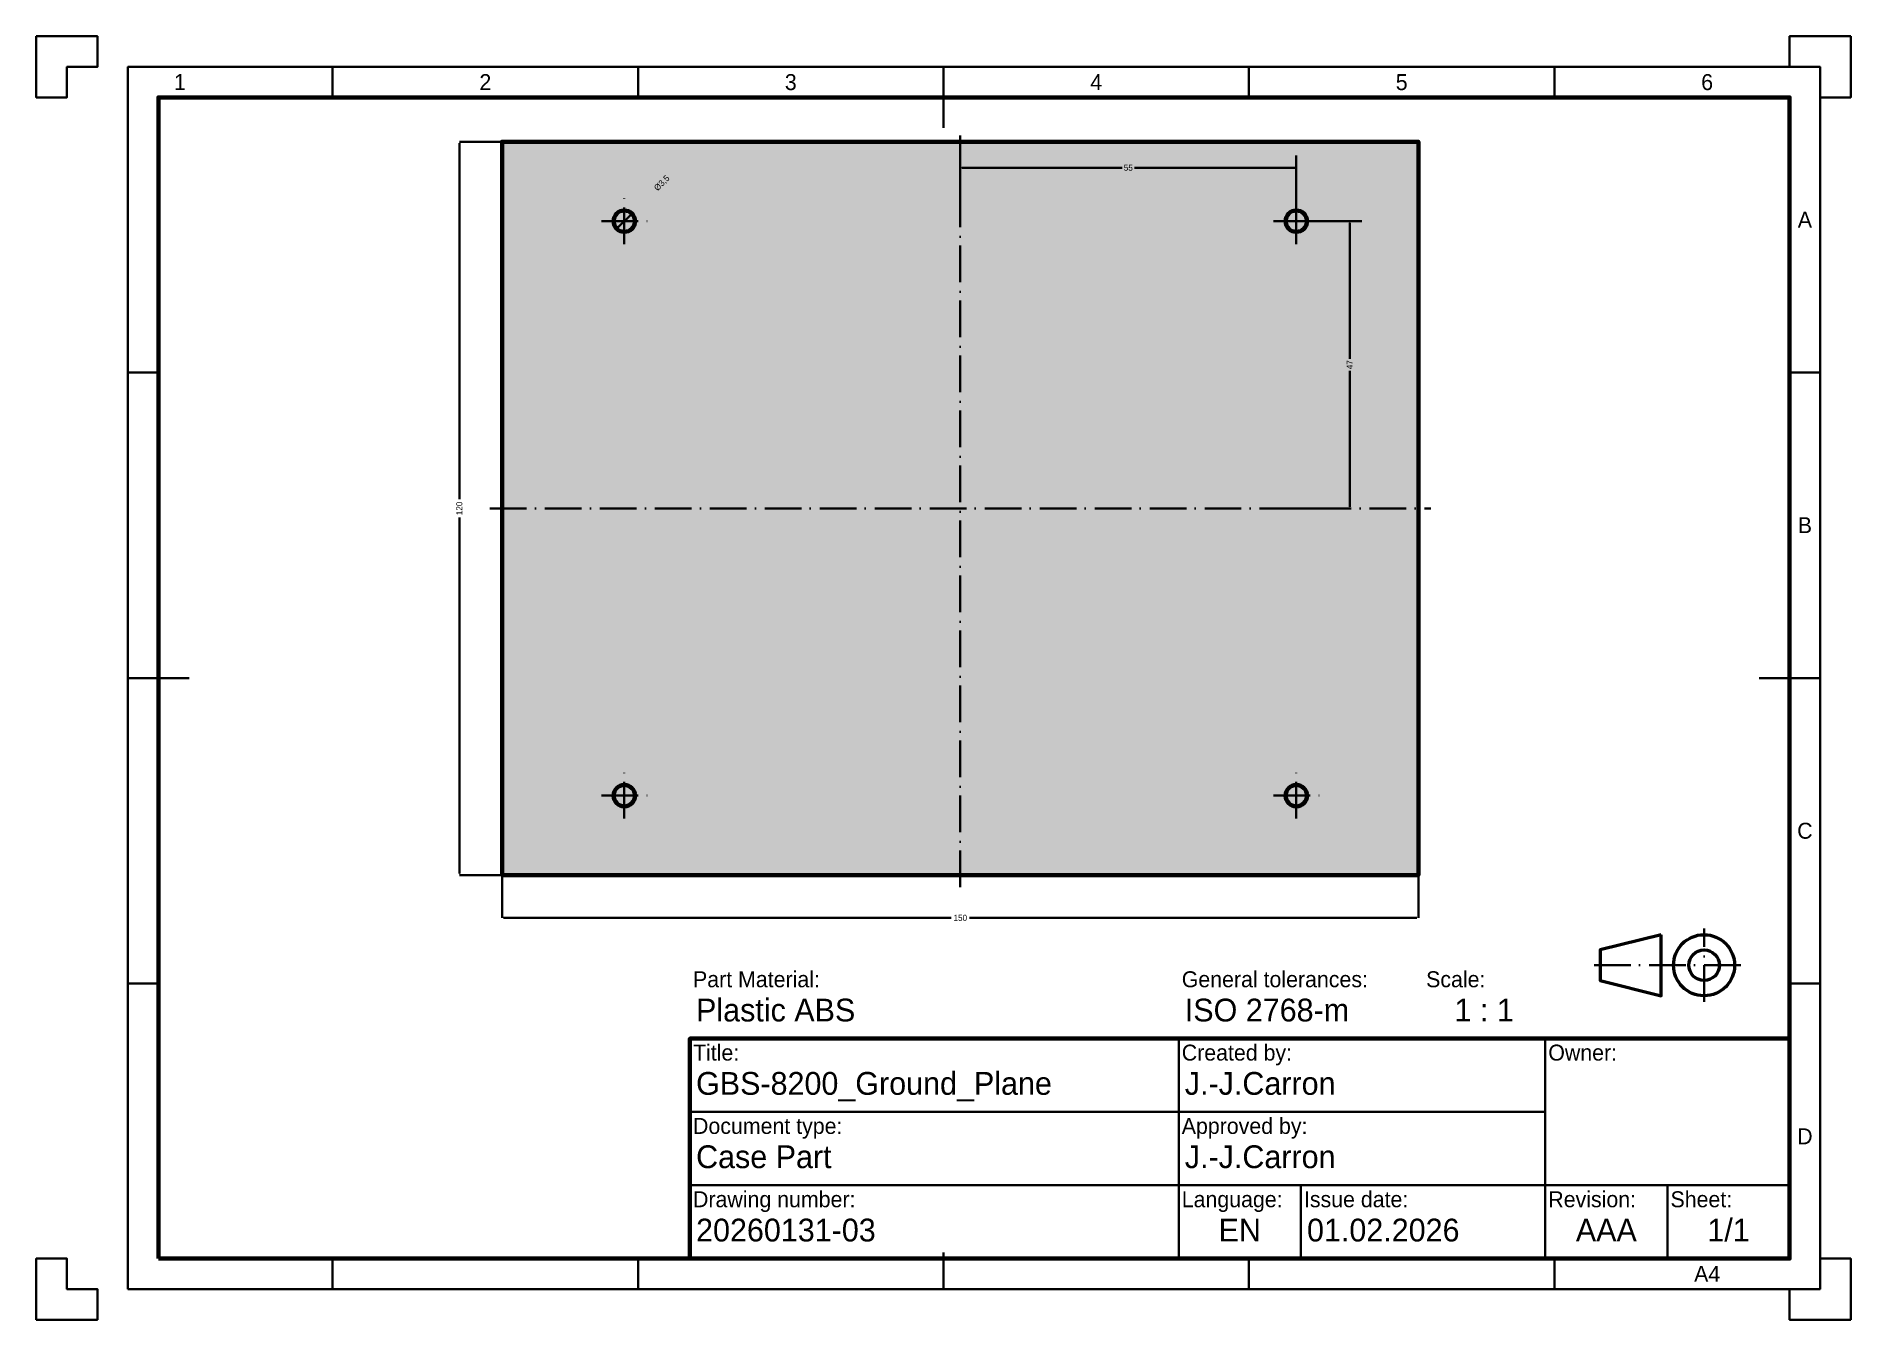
# Model space of a CAD drawing. Header units: millimetres. Extents: x 0 to 297, y 0 to 210.
import ezdxf
from ezdxf.enums import TextEntityAlignment as Align

# ---------------------------------------------------------------- set-up
doc = ezdxf.new("R2010")
doc.units = ezdxf.units.MM
doc.linetypes.add('DASHDOT', pattern=[15, 6, -1.45, 0.1, -1.45, 6])
doc.layers.get('0').update_dxf_attribs({"true_color": 0xffffff})
doc.layers.get('Defpoints').update_dxf_attribs({"true_color": 0xffffff})
for name, color, linetype, lineweight, true_color in [('1.Outline', 7, 'Continuous', 50, 0xffffff), ('3.Center', 7, 'Continuous', 35, 0xffffff), ('9.Text', 7, 'Continuous', 25, 0xffffff), ('AXES', 7, 'DASHDOT', 35, 0xffffff), ('BACKGROUND', 7, 'Continuous', 0, 0xa0a0a4), ('Border.Thick', 7, 'Continuous', 70, 0xffffff), ('Border.Thin', 7, 'Continuous', 35, 0xffffff), ('Title', 7, 'Continuous', 25, 0xffffff), ('TitleBlock.Inner', 7, 'Continuous', 35, 0xffffff), ('TitleBlock.Outer', 7, 'Continuous', 70, 0xffffff)]:
    doc.layers.add(name, color=color, linetype=linetype, lineweight=lineweight, true_color=true_color)
for name, color, linetype, lineweight in [('CUTOUTS', 7, 'Continuous', 70), ('DIMENSIONS', 7, 'Continuous', 35), ('OUTLINE', 7, 'Continuous', 70)]:
    doc.layers.add(name, color=color, linetype=linetype, lineweight=lineweight)
doc.styles.get("Standard").update_dxf_attribs({"font": ''})
doc.styles.add('textstyle0', font='')
doc.styles.add('textstyle1', font='')
doc.styles.add('textstyle10', font='')
doc.styles.add('textstyle11', font='')
doc.styles.add('textstyle12', font='')
doc.styles.add('textstyle13', font='')
doc.styles.add('textstyle14', font='')
doc.styles.add('textstyle15', font='')
doc.styles.add('textstyle16', font='')
doc.styles.add('textstyle17', font='')
doc.styles.add('textstyle18', font='')
doc.styles.add('textstyle19', font='')
doc.styles.add('textstyle2', font='')
doc.styles.add('textstyle20', font='')
doc.styles.add('textstyle21', font='')
doc.styles.add('textstyle22', font='')
doc.styles.add('textstyle23', font='')
doc.styles.add('textstyle24', font='')
doc.styles.add('textstyle25', font='')
doc.styles.add('textstyle29', font='')
doc.styles.add('textstyle3', font='')
doc.styles.add('textstyle30', font='')
doc.styles.add('textstyle31', font='')
doc.styles.add('textstyle32', font='')
doc.styles.add('textstyle34', font='')
doc.styles.add('textstyle35', font='')
doc.styles.add('textstyle36', font='')
doc.styles.add('textstyle37', font='')
doc.styles.add('textstyle38', font='')
doc.styles.add('textstyle39', font='')
doc.styles.add('textstyle4', font='')
doc.styles.add('textstyle5', font='')
doc.styles.add('textstyle6', font='')
doc.styles.add('textstyle7', font='')
doc.styles.add('textstyle8', font='')
doc.styles.add('textstyle9', font='')
doc.styles.get('Standard').set_extended_font_data('txt')
doc.styles.get('textstyle0').set_extended_font_data('osifont')
doc.styles.get('textstyle1').set_extended_font_data('osifont')
doc.styles.get('textstyle10').set_extended_font_data('osifont')
doc.styles.get('textstyle11').set_extended_font_data('osifont')
doc.styles.get('textstyle12').set_extended_font_data('osifont')
doc.styles.get('textstyle13').set_extended_font_data('osifont')
doc.styles.get('textstyle14').set_extended_font_data('osifont')
doc.styles.get('textstyle15').set_extended_font_data('osifont')
doc.styles.get('textstyle16').set_extended_font_data('osifont')
doc.styles.get('textstyle17').set_extended_font_data('osifont')
doc.styles.get('textstyle18').set_extended_font_data('osifont')
doc.styles.get('textstyle19').set_extended_font_data('osifont')
doc.styles.get('textstyle2').set_extended_font_data('osifont')
doc.styles.get('textstyle20').set_extended_font_data('osifont')
doc.styles.get('textstyle21').set_extended_font_data('osifont')
doc.styles.get('textstyle22').set_extended_font_data('osifont')
doc.styles.get('textstyle23').set_extended_font_data('osifont')
doc.styles.get('textstyle24').set_extended_font_data('osifont')
doc.styles.get('textstyle25').set_extended_font_data('osifont')
doc.styles.get('textstyle29').set_extended_font_data('osifont')
doc.styles.get('textstyle3').set_extended_font_data('osifont')
doc.styles.get('textstyle30').set_extended_font_data('osifont')
doc.styles.get('textstyle31').set_extended_font_data('osifont')
doc.styles.get('textstyle32').set_extended_font_data('osifont')
doc.styles.get('textstyle34').set_extended_font_data('osifont')
doc.styles.get('textstyle35').set_extended_font_data('osifont')
doc.styles.get('textstyle36').set_extended_font_data('osifont')
doc.styles.get('textstyle37').set_extended_font_data('osifont')
doc.styles.get('textstyle38').set_extended_font_data('osifont')
doc.styles.get('textstyle39').set_extended_font_data('osifont')
doc.styles.get('textstyle4').set_extended_font_data('osifont')
doc.styles.get('textstyle5').set_extended_font_data('osifont')
doc.styles.get('textstyle6').set_extended_font_data('osifont')
doc.styles.get('textstyle7').set_extended_font_data('osifont')
doc.styles.get('textstyle8').set_extended_font_data('osifont')
doc.styles.get('textstyle9').set_extended_font_data('osifont')
doc.dimstyles.new('ISO-25', dxfattribs={"dimtxt": 2.5, "dimasz": 2.5, "dimexe": 1.25, "dimexo": 0.625, "dimtad": 1, "dimcen": 2.5, "dimazin": 3, "dimtfac": 1, "dimtmove": 0, "dimatfit": 3, "dimlwd": 35, "dimlwe": 35})

# ---------------------------------------------------------------- blocks, each defined once
blk = doc.blocks.new('_CLOSEDFILLED')
at = {"color": 0, "linetype": 'BYBLOCK'}
blk.add_solid([(-1, 0.2), (0, 0), (-1, -0.2)], dxfattribs=at)
blk = doc.blocks.new('*D1')
at = {"lineweight": 35}
for p, q in [((76.25, 72.75), (76.25, 65.75)), ((226.25, 72.75), (226.25, 65.75)), ((76.5, 65.75), (149.75, 65.75)), ((152.75, 65.75), (226, 65.75))]:
    blk.add_line(p, q, dxfattribs=at)
at = {"layer": 'Defpoints'}
for p in [(76.25, 72.75), (226.25, 72.75), (76.25, 65.75)]:
    blk.add_point(p, dxfattribs=at)
at = {"layer": 'DIMENSIONS', "xscale": 0.25, "yscale": 0.25, "rotation": 180}
blk.add_blockref('_CLOSEDFILLED', (76.25, 65.75), dxfattribs=at)
at = {"layer": 'DIMENSIONS', "xscale": 0.25, "yscale": 0.25}
blk.add_blockref('_CLOSEDFILLED', (226.25, 65.75), dxfattribs=at)
at = {"layer": 'DIMENSIONS', "insert": (151.25, 65.75), "char_height": 1, "attachment_point": 5}
blk.add_mtext('150', dxfattribs=at)
blk = doc.blocks.new('*D2')
at = {"lineweight": 35}
for p, q in [((76.25, 192.75), (69.25, 192.75)), ((69.25, 134.25), (69.25, 192.5)), ((69.25, 73), (69.25, 131.25)), ((76.25, 72.75), (69.25, 72.75))]:
    blk.add_line(p, q, dxfattribs=at)
at = {"layer": 'Defpoints'}
for p in [(76.25, 192.75), (69.25, 72.75), (76.25, 72.75)]:
    blk.add_point(p, dxfattribs=at)
at = {"layer": 'DIMENSIONS', "xscale": 0.25, "yscale": 0.25}
for p, rotation in [((69.25, 192.75), 90), ((69.25, 72.75), -90.00000000000001)]:
    blk.add_blockref('_CLOSEDFILLED', p, dxfattribs=dict(at, rotation=rotation))
at = {"layer": 'DIMENSIONS', "insert": (69.25, 132.75), "char_height": 1, "attachment_point": 5, "rotation": 90}
blk.add_mtext('120', dxfattribs=at)
blk = doc.blocks.new('*D3')
at = {"lineweight": 35}
for p, q in [((151.25, 179.75), (151.25, 188.5)), ((151.5, 188.5), (177.75, 188.5)), ((179.75, 188.5), (206, 188.5)), ((206.25, 179.75), (206.25, 188.5))]:
    blk.add_line(p, q, dxfattribs=at)
at = {"layer": 'Defpoints'}
for p in [(151.25, 188.5), (151.25, 179.75), (206.25, 179.75)]:
    blk.add_point(p, dxfattribs=at)
at = {"layer": 'DIMENSIONS', "xscale": 0.25, "yscale": 0.25, "rotation": 180}
blk.add_blockref('_CLOSEDFILLED', (151.25, 188.5), dxfattribs=at)
at = {"layer": 'DIMENSIONS', "xscale": 0.25, "yscale": 0.25}
blk.add_blockref('_CLOSEDFILLED', (206.25, 188.5), dxfattribs=at)
at = {"layer": 'DIMENSIONS', "insert": (178.75, 188.5), "char_height": 1, "attachment_point": 5}
blk.add_mtext('55', dxfattribs=at)
blk = doc.blocks.new('*D4')
at = {"lineweight": 35}
for p, q in [((206.25, 179.75), (215, 179.75)), ((215, 157.25), (215, 179.5)), ((215, 133), (215, 155.25)), ((206.25, 132.75), (215, 132.75))]:
    blk.add_line(p, q, dxfattribs=at)
at = {"layer": 'Defpoints'}
for p in [(206.25, 179.75), (206.25, 132.75), (215, 132.75)]:
    blk.add_point(p, dxfattribs=at)
at = {"layer": 'DIMENSIONS', "xscale": 0.25, "yscale": 0.25}
for p, rotation in [((215, 179.75), 90), ((215, 132.75), -90.00000000000001)]:
    blk.add_blockref('_CLOSEDFILLED', p, dxfattribs=dict(at, rotation=rotation))
at = {"layer": 'DIMENSIONS', "insert": (215, 156.25), "char_height": 1, "attachment_point": 5, "rotation": 90}
blk.add_mtext('47', dxfattribs=at)
blk = doc.blocks.new('*D5')
at = {"lineweight": 35}
blk.add_line((97.31, 180.81), (95.19, 178.69), dxfattribs=at)
at = {"layer": 'Defpoints'}
for p in [(96.25, 179.75), (97.49, 180.99)]:
    blk.add_point(p, dxfattribs=at)
at = {"layer": 'DIMENSIONS', "xscale": 0.25, "yscale": 0.25}
for p, rotation in [((95.01, 178.51), -135.0000000000001), ((97.49, 180.99), 44.99999999999992)]:
    blk.add_blockref('_CLOSEDFILLED', p, dxfattribs=dict(at, rotation=rotation))
at = {"layer": 'DIMENSIONS', "insert": (102.44, 185.94), "char_height": 1, "attachment_point": 5, "rotation": 45}
blk.add_mtext('%%c3,5', dxfattribs=at)

msp = doc.modelspace()

# ---------------------------------------------------------------- hatches: boundary and pattern name
at = {"layer": 'BACKGROUND'}
h = msp.add_hatch(color=256, dxfattribs=at)
h.dxf.hatch_style = 1
h.paths.add_polyline_path([(76.25, 72.75), (226.25, 72.75), (226.25, 192.75), (76.25, 192.75), (76.25, 72.75)])

# ---------------------------------------------------------------- linework, layer by layer
at = {"layer": '1.Outline'}
msp.add_lwpolyline([(266, 63), (256, 60.5), (256, 55.5), (266, 53), (266, 63)], dxfattribs=at)
for radius in [5, 2.5]:
    msp.add_circle((273, 58), radius, dxfattribs=at)
at = {"layer": '3.Center'}
for points in [[(148.5, 205), (148.5, 195)], [(15, 105), (25, 105)], [(292, 105), (282, 105)], [(148.5, 5), (148.5, 11)]]:
    msp.add_lwpolyline(points, dxfattribs=at)
at = {"layer": 'AXES', "linetype": 'DASHDOT'}
for p, q in [((151.25, 70.75), (151.25, 194.75)), ((206.25, 176), (206.25, 190.5)), ((96.25, 176), (96.25, 183.5)), ((92.5, 179.75), (100, 179.75)), ((202.5, 179.75), (217, 179.75)), ((74.25, 132.75), (228.25, 132.75)), ((96.25, 82), (96.25, 89.5)), ((206.25, 82), (206.25, 89.5)), ((92.5, 85.75), (100, 85.75)), ((202.5, 85.75), (210, 85.75))]:
    msp.add_line(p, q, dxfattribs=at)
at = {"layer": 'AXES'}
for points in [[(273, 52), (273, 64)], [(255, 58), (279, 58)]]:
    msp.add_lwpolyline(points, dxfattribs=at)
at = {"layer": 'Border.Thick'}
msp.add_lwpolyline([(20, 10), (287, 10), (287, 200), (20, 200), (20, 10)], dxfattribs=at)
at = {"layer": 'Border.Thin'}
for points in [[(0, 210), (10, 210), (10, 205), (5, 205), (5, 200), (0, 200), (0, 210)], [(297, 210), (287, 210), (287, 205), (292, 205), (292, 200), (297, 200), (297, 210)], [(0, 0), (10, 0), (10, 5), (5, 5), (5, 10), (0, 10), (0, 0)], [(297, 0), (287, 0), (287, 5), (292, 5), (292, 10), (297, 10), (297, 0)]]:
    msp.add_lwpolyline(points, close=True, dxfattribs=at)
for points in [[(15, 5), (292, 5), (292, 205), (15, 205), (15, 5)], [(48.5, 205), (48.5, 200)], [(98.5, 205), (98.5, 200)], [(198.5, 205), (198.5, 200)], [(248.5, 205), (248.5, 200)], [(15, 155), (20, 155)], [(292, 155), (287, 155)], [(15, 55), (20, 55)], [(292, 55), (287, 55)], [(48.5, 5), (48.5, 10)], [(98.5, 5), (98.5, 10)], [(198.5, 5), (198.5, 10)], [(248.5, 5), (248.5, 10)]]:
    msp.add_lwpolyline(points, dxfattribs=at)
at = {"layer": 'CUTOUTS'}
for centre in [(96.25, 179.75), (206.25, 179.75), (96.25, 85.75), (206.25, 85.75)]:
    msp.add_circle(centre, 1.75, dxfattribs=at)
at = {"layer": 'OUTLINE'}
msp.add_lwpolyline([(76.25, 72.75), (226.25, 72.75), (226.25, 192.75), (76.25, 192.75), (76.25, 72.75)], dxfattribs=at)
at = {"layer": 'TitleBlock.Inner'}
for points in [[(107, 34), (187, 34), (187, 46), (107, 46), (107, 34)], [(187, 34), (247, 34), (247, 46), (187, 46), (187, 34)], [(247, 22), (287, 22), (287, 46), (247, 46), (247, 22)], [(107, 22), (187, 22), (187, 34), (107, 34), (107, 22)], [(187, 22), (247, 22), (247, 34), (187, 34), (187, 22)], [(107, 10), (187, 10), (187, 22), (107, 22), (107, 10)], [(187, 10), (207, 10), (207, 22), (187, 22), (187, 10)], [(207, 10), (247, 10), (247, 22), (207, 22), (207, 10)], [(247, 10), (267, 10), (267, 22), (247, 22), (247, 10)], [(267, 10), (287, 10), (287, 22), (267, 22), (267, 10)]]:
    msp.add_lwpolyline(points, dxfattribs=at)
at = {"layer": 'TitleBlock.Outer'}
msp.add_lwpolyline([(107, 10), (287, 10), (287, 46), (107, 46), (107, 10)], dxfattribs=at)

# ---------------------------------------------------------------- texts
at = {"layer": '9.Text'}
for s, height, style, p in [('1', 2.611, 'textstyle7', (23.5, 201.2)), ('2', 2.611, 'textstyle8', (73.5, 201.2)), ('3', 2.611, 'textstyle9', (123.5, 201.2)), ('4', 2.611, 'textstyle10', (173.5, 201.2)), ('5', 2.611, 'textstyle14', (223.5, 201.2)), ('6', 2.611, 'textstyle15', (273.5, 201.2)), ('A', 2.611, 'textstyle16', (289.5, 178.7)), ('B', 2.611, 'textstyle17', (289.5, 128.7)), ('C', 2.611, 'textstyle11', (289.5, 78.7)), ('D', 2.611, 'textstyle12', (289.5, 28.7)), ('A4', 2.6114, 'textstyle13', (273.5, 6.2))]:
    msp.add_text(s, height=height, dxfattribs=dict(at, style=style)).set_placement(p, align=Align.CENTER)
at = {"layer": 'Title'}
for s, height, style, p in [('Part Material:', 2.61144, 'textstyle32', (107.5, 54.4)), ('General tolerances:', 2.61144, 'textstyle31', (187.5, 54.4)), ('Scale:', 2.6114, 'textstyle30', (227.5, 54.4)), ('Plastic ABS', 3.73062, 'textstyle6', (108, 48.8)), ('ISO 2768-m', 3.7306, 'textstyle5', (188, 48.8)), ('Title:', 2.6114, 'textstyle18', (107.5, 42.4)), ('Created by:', 2.61144, 'textstyle20', (187.5, 42.4)), ('Owner:', 2.6114, 'textstyle34', (247.5, 42.4)), ('GBS-8200_Ground_Plane', 3.73062, 'textstyle36', (108, 36.8)), ('J.-J.Carron', 3.73062, 'textstyle38', (188, 36.8)), ('Document type:', 2.61144, 'textstyle21', (107.5, 30.4)), ('Approved by:', 2.61144, 'textstyle19', (187.5, 30.4)), ('Case Part', 3.7306, 'textstyle39', (108, 24.8)), ('J.-J.Carron', 3.73062, 'textstyle37', (188, 24.8)), ('Drawing number:', 2.61144, 'textstyle35', (107.5, 18.4)), ('Language:', 2.6114, 'textstyle25', (187.5, 18.4)), ('Issue date:', 2.61144, 'textstyle23', (207.5, 18.4)), ('Revision:', 2.6114, 'textstyle22', (247.5, 18.4)), ('Sheet:', 2.6114, 'textstyle24', (267.5, 18.4)), ('20260131-03', 3.73062, 'textstyle29', (108, 12.8)), ('01.02.2026', 3.7306, 'textstyle1', (208, 12.8))]:
    msp.add_text(s, height=height, dxfattribs=dict(at, style=style)).set_placement(p)
for s, style, p in [('1 : 1', 'textstyle4', (237, 48.8)), ('EN', 'textstyle3', (197, 12.8)), ('AAA', 'textstyle0', (257, 12.8)), ('1/1', 'textstyle2', (277, 12.8))]:
    msp.add_text(s, height=3.7306, dxfattribs=dict(at, style=style)).set_placement(p, align=Align.CENTER)

# ---------------------------------------------------------------- dimensions: what is measured, and where the dimension line sits
at = {"layer": 'DIMENSIONS'}
for base, p1, p2, picture, middle in [((69.25, 72.75), (76.25, 72.75), (76.25, 192.75), '*D2', (69.25, 132.75)), ((215, 132.75), (206.25, 132.75), (206.25, 179.75), '*D4', (215, 156.25))]:
    dim = msp.add_linear_dim(base=base, p1=p1, p2=p2, angle=90, dimstyle='ISO-25', dxfattribs=at)
    dim.commit()
    dim.dimension.update_dxf_attribs({"geometry": picture, "text_midpoint": middle})
dim = msp.add_diameter_dim_2p(p1=(95.013, 178.513), p2=(97.487, 180.987), dimstyle='ISO-25', dxfattribs=at)
dim.commit()
dim.dimension.update_dxf_attribs({"geometry": '*D5', "text_midpoint": (102.437, 185.937), "dimtype": 163})
for base, p1, p2, picture, middle in [((151.25, 188.5), (151.25, 179.75), (206.25, 179.75), '*D3', (178.75, 188.5)), ((76.25, 65.75), (76.25, 72.75), (226.25, 72.75), '*D1', (151.25, 65.75))]:
    dim = msp.add_linear_dim(base=base, p1=p1, p2=p2, dimstyle='ISO-25', dxfattribs=at)
    dim.commit()
    dim.dimension.update_dxf_attribs({"geometry": picture, "text_midpoint": middle})

doc.saveas('drawing.dxf')
